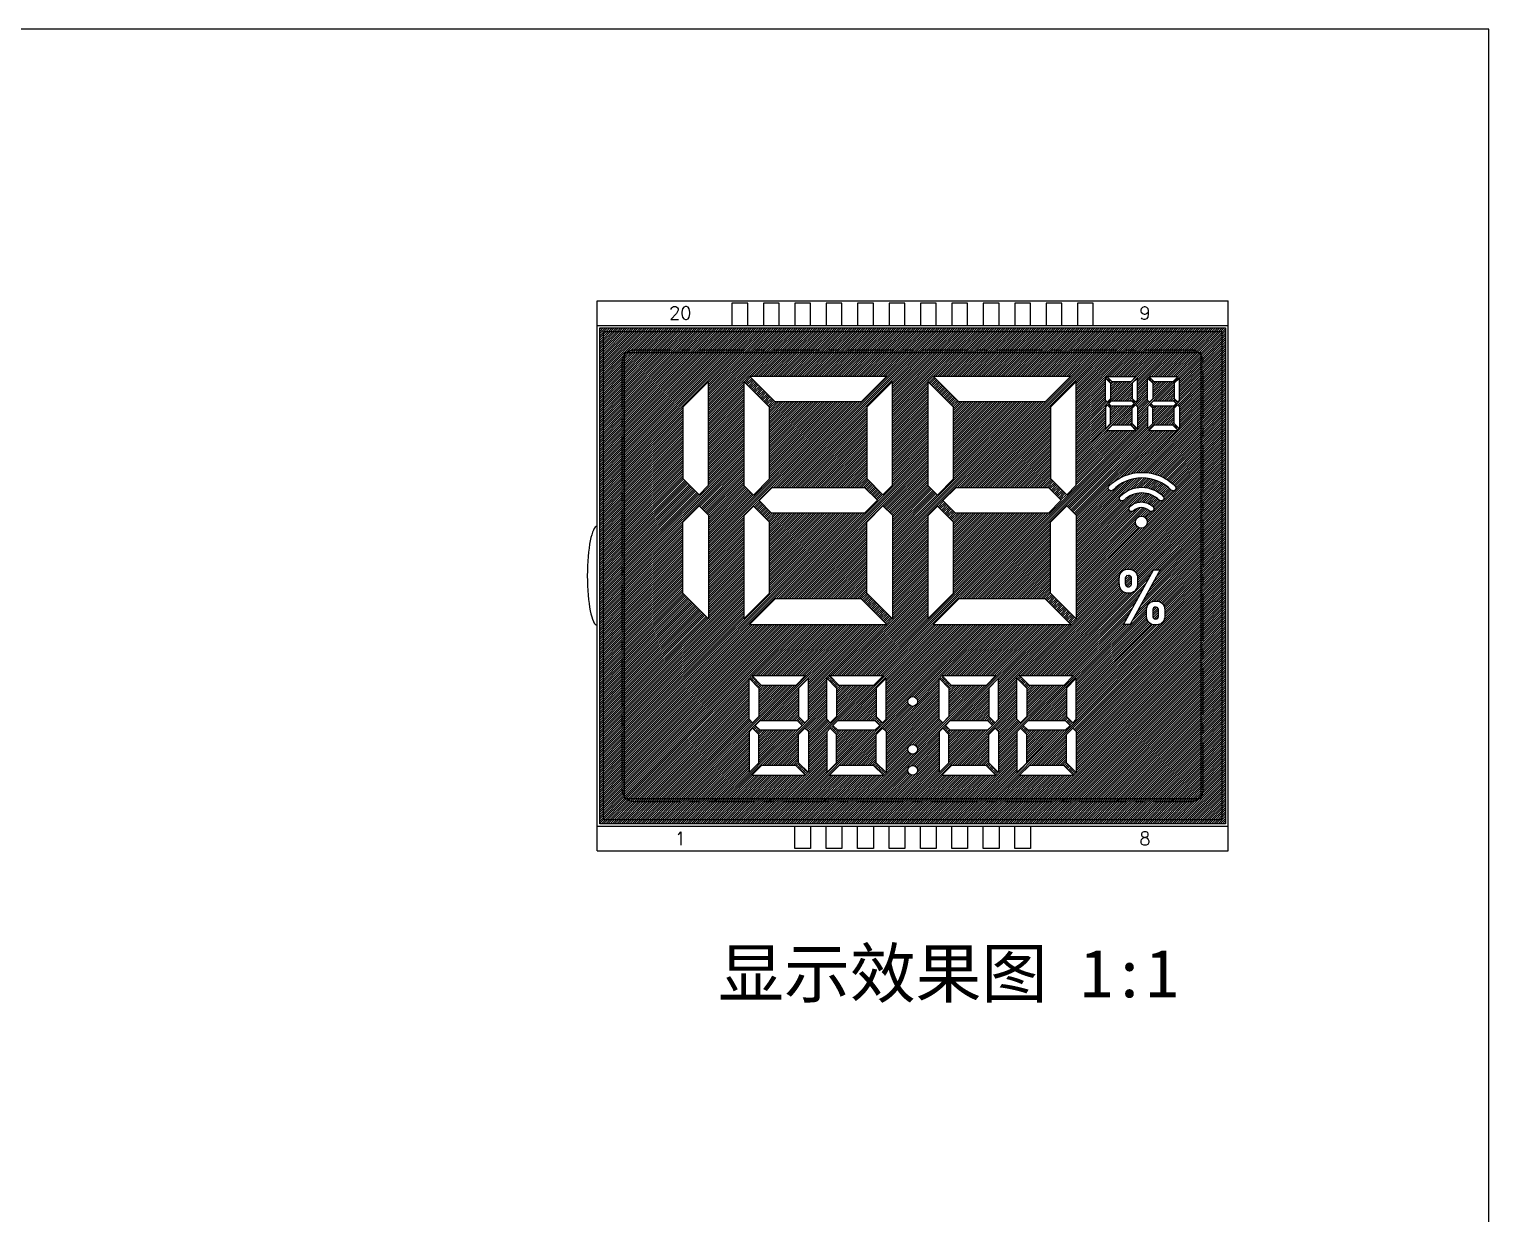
# Model space of a CAD drawing. Header units: millimetres. Extents: x -121 to 714, y -296 to 116.
# Drawn here: x 595.6 to 713.6, y -197.2 to -101.4 of the extents above; entities that cross this region are included whole.
import ezdxf
from ezdxf.enums import TextEntityAlignment as Align

# ---------------------------------------------------------------- set-up
doc = ezdxf.new("R2010")
doc.units = ezdxf.units.MM
doc.header["$LTSCALE"] = 3
doc.header["$MEASUREMENT"] = 0
doc.linetypes.add('CENTER', pattern=[2, 1.25, -0.25, 0.25, -0.25])
for name, color, linetype in [('DIM', 4, 'Continuous'), ('POL', 1, 'Continuous'), ('PRINT', 6, 'Continuous'), ('VA', 5, 'Continuous')]:
    doc.layers.add(name, color=color, linetype=linetype)
doc.styles.add('ROMANS', font='ROMANS.shx')
doc.styles.add('样式 SZ', font='')
doc.styles.get('样式 SZ').set_extended_font_data('SimSun')
pattern_1 = [(45, (0, 0), (-0.08838834764831843, 0.08838834764831845), [])]

msp = doc.modelspace()

# ---------------------------------------------------------------- hatches: boundary and pattern name
h = msp.add_hatch()
h.set_pattern_fill('ANSI31', color=256, style=0)
h.set_pattern_definition(pattern_1)
h.paths.add_polyline_path([(688.0262832962022, -129.9419043722997), (686.5166996018056, -129.9419043722997), (686.0966996018055, -129.5219043722997), (688.4462832962022, -129.5219043722997)], flags=16)
h.paths.add_polyline_path([(688.4142436293275, -131.5764331644861), (688.5664914490039, -131.4241853448096), (688.5664914490039, -129.6421125251014), (688.1464914490039, -130.0621125251014), (688.1464914490039, -131.3086809841625)], flags=16)
h.paths.add_polyline_path([(688.0842985315377, -131.4869043722996), (688.2940354765258, -131.6966413172878), (688.0837724215139, -131.9069043722997), (686.4561237845979, -131.9069043722997), (686.2507292701774, -131.7015098578792), (686.4653347557569, -131.4869043722996)], flags=16)
h.paths.add_polyline_path([(686.1305211173757, -131.5813017050775), (685.9764914490039, -131.4272720367057), (685.9764914490039, -129.6421125251014), (686.3964914490039, -130.0621125251014), (686.3964914490039, -131.3153313734493)], flags=16)
h.paths.add_polyline_path([(685.0123898801781, -131.5764331644861), (685.1646376998546, -131.4241853448096), (685.1646376998546, -129.6421125251014), (684.7446376998546, -130.0621125251014), (684.7446376998546, -131.3086809841625)], flags=16)
edge = h.paths.add_edge_path(flags=16)
edge.add_arc((686.6212770936239, -148.9045733449958), 0.243586679621273, 319.5678580820855, 354.8326653049923)
edge.add_arc((686.4282354917974, -148.8687114212058), 0.4394560808465524, 352.4421371671035, 360.328136014049)
edge.add_line((686.8676843657717, -148.8661946463288), (686.8676843657717, -148.4186607575517))
edge.add_arc((686.5478496602005, -148.409845017588), 0.3199561784977214, 358.4211318340416, 384.5593572604731)
edge.add_arc((686.6524093619464, -148.369013707523), 0.2079810085713082, 26.30107978691587, 42.11526624607705)
edge.add_arc((686.6591181954833, -148.364550874591), 0.2000150622144715, 42.45574851718957, 81.21942553590533)
edge.add_arc((686.6410573868546, -148.4458575347597), 0.2831780321520743, 80.11915831560904, 90.36351735555934)
edge.add_arc((686.6275293165496, -148.3800237416828), 0.2176549274581269, 86.91030301216965, 136.2587720444585)
edge.add_arc((686.6540949640441, -148.3846463724395), 0.2405138501048948, 139.8410738200221, 174.7665138604595)
edge.add_arc((686.8391501793711, -148.4190188955973), 0.4282844462695569, 172.4448677514727, 180.3202072902185)
edge.add_line((686.4108724214416, -148.4214124242178), (686.4108724214416, -148.8661946463288))
edge.add_arc((686.740418716448, -148.8802837444443), 0.3298473332287704, 177.5519234274748, 208.3332732025743)
edge.add_arc((686.6158720554665, -148.9360221528989), 0.1940280958109277, 211.30195233316, 221.3780108023398)
edge.add_arc((686.6153124694443, -148.933780836327), 0.1951005543577239, 221.980552378535, 261.8402813494105)
edge.add_arc((686.637256843588, -148.8354299045742), 0.295672365825347, 260.3357903487549, 270.3883235044336)
edge.add_arc((686.6493237343582, -148.9169216601681), 0.2144100941830216, 267.3099300865762, 317.2181989333149)
edge = h.paths.add_edge_path(flags=16)
edge.add_arc((686.5971941981296, -148.9492489118608), 0.6820970977021813, 193.4844346475149, 222.4724539063137, ccw=False)
edge.add_arc((686.9851923230118, -148.8479200939853), 1.083057374521233, 179.3617606249421, 193.9109151311013, ccw=False)
edge.add_line((685.902202143791, -148.8358557574475), (685.902202143791, -148.4551732575426))
edge.add_arc((687.0731657838015, -148.4495843196759), 1.170976977763958, 169.7267761325961, 180.2734671762282, ccw=False)
edge.add_arc((686.6230665492136, -148.3569343685166), 0.7116534693113645, 138.0152805506902, 170.6038028584836, ccw=False)
edge.add_arc((686.543384661657, -148.3038113044051), 0.617042984693489, 103.72094199000747, 136.7324514148568, ccw=False)
edge.add_arc((686.6406142571028, -148.7138697918678), 1.038465423136691, 78.69015242692421, 103.56600380276609, ccw=False)
edge.add_arc((686.7260890084467, -148.3173827775386), 0.6329439413838828, 43.60074404307392, 79.23854622140448, ccw=False)
edge.add_arc((686.681074106233, -148.3402697159628), 0.6814791925319674, 13.206181170238096, 42.38410308925393, ccw=False)
edge.add_arc((686.2631776058784, -148.4484082382029), 1.11307220648088, -0.6496910084662204, 13.7110475251489, ccw=False)
edge.add_line((687.3761782545333, -148.4610293686522), (687.3761782545333, -148.8358557574475))
edge.add_arc((686.1984892315278, -148.8416502451201), 1.177703277992863, -10.27518867981621, 0.28190549674701515, ccw=False)
edge.add_arc((686.6652236246123, -148.9379850583221), 0.7013652353066766, 317.5686051107839, 350.6672137690562, ccw=False)
edge.add_arc((686.7301446886383, -148.9788953349424), 0.6259933878653372, 283.83342838740964, 316.32305211897017, ccw=False)
edge.add_arc((686.6374804703513, -148.586528607404), 1.029142670892894, 258.6105673571336, 283.61973138463725, ccw=False)
edge.add_arc((686.5533331734898, -148.9725620492873), 0.6341249087784329, 223.5947876574384, 259.1759841607735, ccw=False)
h.paths.add_polyline_path([(682.9946376998546, -131.3153313734493), (682.7286673682264, -131.5813017050775), (682.5746376998545, -131.4272720367057), (682.5746376998545, -129.6421125251014), (682.9946376998546, -130.0621125251014)], flags=16)
h.paths.add_polyline_path([(684.6824447823883, -131.4869043722996), (684.8921817273765, -131.6966413172878), (684.6819186723646, -131.9069043722997), (683.0542700354486, -131.9069043722997), (682.848875521028, -131.7015098578792), (683.0634810066076, -131.4869043722996)], flags=16)
h.paths.add_polyline_path([(683.1148458526562, -129.9419043722997), (682.6948458526563, -129.5219043722997), (685.0444295470529, -129.5219043722997), (684.6244295470528, -129.9419043722997)], flags=16)
h.paths.add_polyline_path([(688.5664914490039, -133.7516962194979), (688.1464914490039, -133.331696219498), (688.1464914490039, -132.0846016504131), (688.4142436293275, -131.8168494700895), (688.5664914490039, -131.9690972897659)], flags=16)
h.paths.add_polyline_path([(686.1305211173757, -131.8217180106809), (685.9764914490039, -131.9757476790527), (685.9764914490039, -133.7516962194979), (686.3964914490039, -133.331696219498), (686.3964914490039, -132.0876883423091)], flags=16)
h.paths.add_polyline_path([(685.1646376998546, -133.7516962194979), (684.7446376998546, -133.331696219498), (684.7446376998546, -132.0846016504131), (685.0123898801781, -131.8168494700895), (685.1646376998546, -131.9690972897659)], flags=16)
h.paths.add_polyline_path([(686.5166996018056, -133.4519043722997), (686.0966996018055, -133.8719043722996), (688.4462832962022, -133.8719043722996), (688.0262832962022, -133.4519043722997)], flags=16)
h.paths.add_polyline_path([(682.5746376998545, -133.7516962194979), (682.9946376998546, -133.331696219498), (682.9946376998546, -132.0876883423091), (682.7286673682263, -131.8217180106809), (682.5746376998545, -131.9757476790527)], flags=16)
h.paths.add_polyline_path([(683.1148458526562, -133.4519043722997), (682.6948458526563, -133.8719043722996), (685.0444295470529, -133.8719043722996), (684.6244295470528, -133.4519043722997)], flags=16)
h.paths.add_polyline_path([(676.2098692291447, -154.7183155230488), (676.2098692291447, -157.0173556624705), (675.7055660997069, -157.5216587919083), (675.4198692291448, -157.2359619213462), (675.4198692291448, -153.9283155230488)], flags=16)
h.paths.add_polyline_path([(672.9275175174366, -154.4991124208809), (670.1459237217723, -154.4991124208809), (669.3559237217723, -153.709112420881), (673.7175175174367, -153.709112420881)], flags=16)
h.paths.add_polyline_path([(669.9267206196045, -154.7183155230488), (669.9267206196045, -157.0173556624705), (669.4224174901666, -157.5216587919083), (669.1367206196045, -157.2359619213462), (669.1367206196045, -153.9283155230488)], flags=16)
h.paths.add_polyline_path([(673.1467206196045, -154.7183155230488), (673.1467206196045, -157.0123019102483), (673.6544635835206, -157.5200448741644), (673.9367206196046, -157.2377878380805), (673.9367206196046, -153.9283155230488)], flags=16)
h.paths.add_polyline_path([(675.4198692291448, -161.5499093187131), (676.2098692291447, -160.7599093187131), (676.2098692291447, -158.4643681256819), (675.7055660997069, -157.960064996244), (675.4198692291448, -158.2457618668061)], flags=16)
h.paths.add_polyline_path([(673.1467206196045, -160.7599093187131), (673.1467206196045, -158.4661940424162), (673.6544635835206, -157.9584510785), (673.9367206196046, -158.2407081145839), (673.9367206196046, -161.5499093187131)], flags=16)
h.paths.add_polyline_path([(673.4352604813528, -157.7392479763322), (673.040396036804, -158.1341124208809), (670.0348711191393, -158.1341124208809), (669.6416205923344, -157.7408618940761), (670.0383700655296, -157.3441124208809), (673.0401249259015, -157.3441124208809)], flags=16)
h.paths.add_polyline_path([(669.1367206196045, -161.5499093187131), (669.9267206196045, -160.7599093187131), (669.9267206196045, -158.4643681256819), (669.4224174901666, -157.960064996244), (669.1367206196045, -158.2457618668061)], flags=16)
h.paths.add_polyline_path([(672.9275175174366, -160.9791124208809), (670.1459237217723, -160.9791124208809), (669.3559237217723, -161.7691124208809), (673.7175175174367, -161.7691124208809)], flags=16)
h.paths.add_polyline_path([(677.6947968190093, -131.5613974239303), (670.7357513633043, -131.5613974239303), (668.6557513633044, -129.4813974239303), (679.7747968190093, -129.4813974239303)], flags=16)
h.paths.add_polyline_path([(655.870507200354, -131.5613974239303), (653.790507200354, -129.4813974239303), (664.909552656059, -129.4813974239303), (662.829552656059, -131.5613974239303)], flags=16)
h.paths.add_polyline_path([(678.1402740911568, -132.0068746960778), (678.1402740911568, -137.7681034389001), (679.4543840009949, -139.0822133487382), (680.2202740911569, -138.3163232585762), (680.2202740911569, -129.9268746960778)], flags=16)
edge = h.paths.add_edge_path(flags=16)
edge.add_arc((684.4194194513876, -145.7799531082399), 0.709746261997654, 137.9582591125576, 170.6170213732431, ccw=False)
edge.add_arc((684.3421864128701, -145.7274993480459), 0.6173937773960516, 103.78230806316299, 136.7734904440495, ccw=False)
edge.add_arc((684.4387317905209, -146.1332818133885), 1.034497339302548, 78.64263024662068, 103.62139320863957, ccw=False)
edge.add_arc((684.5236949318019, -145.7409259771109), 0.6331217625882578, 43.55712674949979, 79.18865992456938, ccw=False)
edge.add_arc((684.4801171897257, -145.763889217772), 0.6806571314510369, 13.210327528033304, 42.430152446046975, ccw=False)
edge.add_arc((684.0619050670688, -145.8721588814111), 1.11258832691387, -0.6509562024136812, 13.716665566672816, ccw=False)
edge.add_line((685.1744215884173, -145.8847990915185), (685.1744215884173, -146.2592727025361))
edge.add_arc((683.9970207447036, -146.2650729255095), 1.177415130429494, -10.27792618569299, 0.2822535842964271, ccw=False)
edge.add_arc((684.4624413212621, -146.3610755969202), 0.7024265083718443, 317.57657723782603, 350.6536576094676, ccw=False)
edge.add_arc((684.5296672723364, -146.4045308611786), 0.6236278435108082, 283.7609599115016, 316.35701791028583, ccw=False)
edge.add_arc((684.4358061098399, -146.0069503868149), 1.032128934737706, 258.6296164756522, 283.571878598108, ccw=False)
edge.add_arc((684.3511764860133, -146.39682168294), 0.6332542088145526, 223.5645255503615, 259.182018150715, ccw=False)
edge.add_arc((684.392370381898, -146.3741274433724), 0.6788485724249915, 193.4323306316619, 222.5562628532512, ccw=False)
edge.add_arc((684.7856412711533, -146.2713800576432), 1.085263331284825, 179.3607867149692, 193.8853724251089, ccw=False)
edge.add_line((683.7004454776746, -146.2592727025361), (683.7004454776746, -145.8785902026314))
edge.add_arc((684.8720904109146, -145.8729425805136), 1.171658544637625, 169.7394465274041, 180.276177872957, ccw=False)
h.paths.add_polyline_path([(686.450489365876, -145.1416727028154), (686.9954957546286, -145.1416727028154), (684.5896218663412, -149.5696688128195), (684.0445801998108, -149.5696688128195)], flags=16)
edge = h.paths.add_edge_path(flags=16)
edge.add_arc((684.4255273256585, -145.8025566749537), 0.2167759475475659, 86.87951546690539, 136.4756097659866, ccw=False)
edge.add_arc((684.4391634663958, -145.8696555858945), 0.2835593811953948, 80.11969139435598, 90.37093612435558, ccw=False)
edge.add_arc((684.4574673541301, -145.7871426513059), 0.1991671548958597, 42.23376914829498, 81.23421401770031, ccw=False)
edge.add_arc((684.449410783259, -145.7932338962829), 0.2092285409213815, 26.298325665861, 41.9858661395416, ccw=False)
edge.add_arc((684.3465792271429, -145.8332530011428), 0.3192940561945043, -1.5837518254240877, 24.560688399844594, ccw=False)
edge.add_line((684.6657513107665, -145.8420777026404), (684.6657513107665, -146.2895763136398))
edge.add_arc((684.2253318827484, -146.2920765624677), 0.4404265248824226, -7.546681149610606, 0.32526305054392424, ccw=False)
edge.add_arc((684.416586058301, -146.3274830705526), 0.2463811587761477, 319.85818981287775, 354.77518365008274, ccw=False)
edge.add_arc((684.4470590823717, -146.3394753845784), 0.215609539344735, 267.41311708965674, 317.07272054958645, ccw=False)
edge.add_arc((684.4353093091859, -146.2601045262873), 0.2947675866159849, 260.3086956996011, 270.39232998321177, ccw=False)
edge.add_arc((684.4133924339101, -146.3582242931195), 0.1944251530848448, 221.7531109522978, 261.80786531167365, ccw=False)
edge.add_arc((684.4143868190179, -146.3589990001011), 0.1946550413434965, 211.3516984659759, 221.3880818781971, ccw=False)
edge.add_arc((684.5378015038771, -146.3038824558258), 0.3291731628586256, 177.5090927137496, 208.3665384854806, ccw=False)
edge.add_line((684.2089393664363, -146.2895763136398), (684.2089393664363, -145.845182147084))
edge.add_arc((684.6383735164254, -145.8427184261207), 0.4294412172787455, 172.4546798166023, 180.3287099183179, ccw=False)
edge.add_arc((684.4517961538796, -145.8082465780006), 0.2401477831765089, 139.809273843308, 174.7633387177087, ccw=False)
h.paths.add_polyline_path([(668.2102740911569, -129.9268746960778), (668.2102740911569, -138.3223767696123), (668.9907939535741, -139.1028966320296), (670.2902740911568, -137.8034164944469), (670.2902740911568, -132.0068746960778)], flags=16)
h.paths.add_polyline_path([(679.0089067288474, -139.5276906208857), (677.9701999258027, -140.5663974239303), (670.4542947454748, -140.5663974239303), (669.4362712257216, -139.5483739041771), (670.4982477059684, -138.4863974239303), (677.967613531892, -138.4863974239303)], flags=16)
h.paths.add_polyline_path([(678.1402740911568, -147.0459201517828), (678.1402740911568, -141.2872778028712), (679.4543840009949, -139.9731678930332), (680.2202740911569, -140.7390579831951), (680.2202740911569, -149.1259201517827)], flags=16)
h.paths.add_polyline_path([(663.2750299282065, -137.7681034389001), (664.5891398380445, -139.0822133487382), (665.3550299282065, -138.3163232585762), (665.3550299282065, -129.9268746960778), (663.2750299282065, -132.0068746960778)], flags=16)
h.paths.add_polyline_path([(648.4097857652562, -137.7681034389001), (649.7238956750942, -139.0822133487382), (650.4897857652562, -138.3163232585762), (650.4897857652562, -129.9268746960778), (648.4097857652562, -132.0068746960778)], flags=16)
h.paths.add_polyline_path([(653.3450299282065, -138.3223767696123), (654.1255497906238, -139.1028966320296), (655.4250299282065, -137.8034164944469), (655.4250299282065, -132.0068746960778), (653.3450299282065, -129.9268746960778)], flags=16)
h.paths.add_polyline_path([(655.5890505825245, -140.5663974239303), (654.5710270627713, -139.5483739041771), (655.6330035430182, -138.4863974239303), (663.1023693689417, -138.4863974239303), (664.1436625658971, -139.5276906208857), (663.1049557628525, -140.5663974239303)], flags=16)
h.paths.add_polyline_path([(677.6947968190093, -147.4913974239303), (670.7357513633043, -147.4913974239303), (668.6557513633044, -149.5713974239303), (679.7747968190093, -149.5713974239303)], flags=16)
h.paths.add_polyline_path([(668.2102740911569, -140.7743710387419), (668.2102740911569, -149.1259201517827), (670.2902740911568, -147.0459201517828), (670.2902740911568, -141.2933313139073), (668.9907939535741, -139.9938511763246)], flags=16)
h.paths.add_polyline_path([(665.3550299282065, -149.1259201517827), (663.2750299282065, -147.0459201517828), (663.2750299282065, -141.2872778028712), (664.5891398380445, -139.9731678930332), (665.3550299282065, -140.7390579831951)], flags=16)
h.paths.add_polyline_path([(655.870507200354, -147.4913974239303), (653.790507200354, -149.5713974239303), (664.909552656059, -149.5713974239303), (662.829552656059, -147.4913974239303)], flags=16)
h.paths.add_polyline_path([(650.4897857652562, -149.1259201517827), (648.4097857652562, -147.0459201517828), (648.4097857652562, -141.2872778028712), (649.7238956750942, -139.9731678930332), (650.4897857652562, -140.7390579831951)], flags=16)
h.paths.add_polyline_path([(653.3450299282065, -149.1259201517827), (655.4250299282065, -147.0459201517828), (655.4250299282065, -141.2933313139073), (654.1255497906238, -139.9938511763246), (653.3450299282065, -140.7743710387419)], flags=16)
h.paths.add_polyline_path([(680.0006661269769, -153.709112420881), (679.2106661269769, -154.4991124208809), (676.4290723313126, -154.4991124208809), (675.6390723313125, -153.709112420881)], flags=16)
h.paths.add_polyline_path([(679.4298692291447, -158.4661940424162), (679.9376121930609, -157.9584510785), (680.2198692291447, -158.2407081145839), (680.2198692291447, -161.5499093187131), (679.4298692291447, -160.7599093187131)], flags=16)
h.paths.add_polyline_path([(679.3232735354418, -157.3441124208809), (679.718409090893, -157.7392479763322), (679.3235446463443, -158.1341124208809), (676.3180197286795, -158.1341124208809), (675.9247692018746, -157.7408618940761), (676.3215186750699, -157.3441124208809)], flags=16)
h.paths.add_polyline_path([(680.0006661269769, -161.7691124208809), (679.2106661269769, -160.9791124208809), (676.4290723313126, -160.9791124208809), (675.6390723313125, -161.7691124208809)], flags=16)
h.paths.add_polyline_path([(679.4298692291447, -154.7183155230488), (679.4298692291447, -157.0123019102483), (679.9376121930609, -157.5200448741644), (680.2198692291447, -157.2377878380805), (680.2198692291447, -153.9283155230488)], flags=16)
h.paths.add_polyline_path([(663.835217103043, -154.4991124208809), (661.0536233073786, -154.4991124208809), (660.2636233073786, -153.709112420881), (664.625217103043, -153.709112420881)], flags=16)
h.paths.add_polyline_path([(664.0544202052108, -158.4661940424162), (664.562163169127, -157.9584510785), (664.8444202052108, -158.2407081145839), (664.8444202052108, -161.5499093187131), (664.0544202052108, -160.7599093187131)], flags=16)
h.paths.add_polyline_path([(664.3429600669591, -157.7392479763322), (663.9480956224104, -158.1341124208809), (660.9425707047455, -158.1341124208809), (660.5493201779408, -157.7408618940761), (660.946069651136, -157.3441124208809), (663.9478245115079, -157.3441124208809)], flags=16)
h.paths.add_polyline_path([(660.0444202052108, -161.5499093187131), (660.8344202052108, -160.7599093187131), (660.8344202052108, -158.4643681256819), (660.3301170757729, -157.960064996244), (660.0444202052108, -158.2457618668061)], flags=16)
h.paths.add_polyline_path([(663.835217103043, -160.9791124208809), (661.0536233073786, -160.9791124208809), (660.2636233073786, -161.7691124208809), (664.625217103043, -161.7691124208809)], flags=16)
h.paths.add_polyline_path([(660.8344202052108, -154.7183155230488), (660.8344202052108, -157.0173556624705), (660.3301170757729, -157.5216587919083), (660.0444202052108, -157.2359619213462), (660.0444202052108, -153.9283155230488)], flags=16)
h.paths.add_polyline_path([(664.0544202052108, -154.7183155230488), (664.0544202052108, -157.0123019102483), (664.562163169127, -157.5200448741644), (664.8444202052108, -157.2377878380805), (664.8444202052108, -153.9283155230488)], flags=16)
h.paths.add_polyline_path([(657.5524036323914, -154.4991124208809), (654.770809836727, -154.4991124208809), (653.980809836727, -153.709112420881), (658.3424036323913, -153.709112420881)], flags=16)
h.paths.add_polyline_path([(658.5616067345592, -161.5499093187131), (657.7716067345591, -160.7599093187131), (657.7716067345591, -158.4661940424162), (658.2793496984752, -157.9584510785), (658.5616067345592, -158.2407081145839)], flags=16)
h.paths.add_polyline_path([(658.0601465963075, -157.7392479763322), (657.6652821517587, -158.1341124208809), (654.6597572340938, -158.1341124208809), (654.2665067072892, -157.7408618940761), (654.6632561804843, -157.3441124208809), (657.6650110408561, -157.3441124208809)], flags=16)
h.paths.add_polyline_path([(653.7616067345591, -161.5499093187131), (654.5516067345591, -160.7599093187131), (654.5516067345591, -158.4643681256819), (654.0473036051212, -157.960064996244), (653.7616067345591, -158.2457618668061)], flags=16)
h.paths.add_polyline_path([(657.5524036323914, -160.9791124208809), (654.770809836727, -160.9791124208809), (653.980809836727, -161.7691124208809), (658.3424036323913, -161.7691124208809)], flags=16)
h.paths.add_polyline_path([(654.5516067345591, -154.7183155230488), (654.5516067345591, -157.0173556624705), (654.0473036051212, -157.5216587919083), (653.7616067345591, -157.2359619213462), (653.7616067345591, -153.9283155230488)], flags=16)
h.paths.add_polyline_path([(658.5616067345592, -153.9283155230488), (657.7716067345591, -154.7183155230488), (657.7716067345591, -157.0123019102483), (658.2793496984752, -157.5200448741644), (658.5616067345592, -157.2377878380805)], flags=16)
edge = h.paths.add_edge_path(flags=16)
edge.add_arc((685.5378050767606, -141.0496942811585), 3.778281799768257, 44.76529308123878, 135.0097306975319, ccw=False)
edge.add_arc((688.0509045829147, -138.538419306137), 0.2259267191081346, -134.9826926185064, 41.39970828129083, ccw=False)
edge.add_arc((685.538187408851, -141.052466770554), 3.328532768827701, 45.01501727612334, 135.2284257738287)
edge.add_arc((683.0257859328682, -138.5383605665858), 0.2262349292454295, 135.0397625333755, 311.33145343239784, ccw=False)
edge = h.paths.add_edge_path(flags=16)
edge.add_arc((685.5056399155498, -140.9380791207844), 2.456820683705184, 44.69043538409062, 134.9795511999409, ccw=False)
edge.add_arc((687.0825260323845, -139.3599800653719), 0.2263150508452295, -135.05999555866782, 41.419993215795785, ccw=False)
edge.add_arc((685.5057455139009, -140.9402375982525), 2.006049898897605, 45.07699036683268, 135.3324818037805)
edge.add_arc((683.9294397473286, -139.3600329820387), 0.2264319794201145, 135.1084169428904, 311.3543703175994, ccw=False)
edge = h.paths.add_edge_path(flags=16)
edge.add_arc((685.4876774021254, -141.0092608091417), 1.341711607717867, 44.357065672325405, 134.9860742274065, ccw=False)
edge.add_arc((686.2777693659191, -140.2207363412076), 0.2258078855970581, -134.78410325074088, 41.458859632430915, ccw=False)
edge.add_arc((685.4889500612622, -141.0108615547391), 0.8906760963674296, 45.00466704445838, 135.9060848399733)
edge.add_arc((684.6996020883778, -140.2206520096014), 0.2268275455551179, 135.0129146476768, 311.2857669730972, ccw=False)
edge = h.paths.add_edge_path(flags=16)
edge.add_arc((685.4811386271653, -141.3000164982845), 0.4839990757028332, 0, 360)
edge = h.paths.add_edge_path(flags=16)
edge.add_arc((666.9909378809224, -161.3761297610262), 0.3930746995781182, 0, 360)
edge = h.paths.add_edge_path(flags=16)
edge.add_arc((666.9909461084529, -159.6683948547918), 0.3930746995781182, 0, 360)
edge = h.paths.add_edge_path(flags=16)
edge.add_arc((666.9908806153318, -155.8007781524731), 0.3930746995781182, 0, 360)
edge = h.paths.add_edge_path()
edge.add_line((644.4907753637581, -163.8853363269197), (689.4907753637581, -163.8853363269197))
edge.add_arc((689.4907753637583, -162.8853363269199), 0.9999999999998295, 269.999999999987, 360.0000000000098)
edge.add_line((690.4907753637581, -162.8853363269197), (690.4907753637581, -128.3853363269197))
edge.add_arc((689.4907753637583, -128.3853363269195), 0.9999999999997726, 359.9999999999902, 450.000000000013)
edge.add_line((689.4907753637581, -127.3853363269197), (644.4907753637581, -127.3853363269197))
edge.add_arc((644.4907753637578, -128.3853363269195), 0.9999999999998295, 89.99999999998697, 180.0000000000098)
edge.add_line((643.4907753637581, -128.3853363269197), (643.4907753637581, -162.8853363269197))
edge.add_arc((644.4907753637578, -162.8853363269199), 0.9999999999997726, 179.9999999999902, 270.000000000013)
at = {"layer": 'PRINT'}
h = msp.add_hatch(dxfattribs=at)
h.set_pattern_fill('ANSI31', color=256, style=0)
h.set_pattern_definition(pattern_1)
h.paths.add_polyline_path([(641.6907753637581, -165.6853363269197), (641.6907753637581, -125.5853363269197), (692.290775363758, -125.5853363269197), (692.290775363758, -165.6853363269197)])
h.paths.add_polyline_path([(643.6907753637581, -163.6853363269197), (643.6907753637581, -127.5853363269197), (690.290775363758, -127.5853363269197), (690.290775363758, -163.6853363269197)], flags=16)

# ---------------------------------------------------------------- linework, layer by layer
for p, q in [((641.4907753637581, -167.8853363269197), (641.4907753637581, -123.3853363269197)), ((641.4907753637581, -123.3853363269197), (692.4907753637581, -123.3853363269197)), ((692.4907753637581, -167.8853363269197), (692.4907753637581, -123.3853363269197)), ((641.4907753637581, -125.3853363269197), (692.4907753637581, -125.3853363269197)), ((641.4907753637581, -165.8853363269197), (692.4907753637581, -165.8853363269197)), ((641.4907753637581, -167.8853363269197), (692.4907753637581, -167.8853363269197))]:
    msp.add_line(p, q)
for points in [[(713.572107917812, -296.4283918290192), (713.572107917812, -101.4283918290192), (428.572107917812, -101.4283918290192), (428.572107917812, -296.4283918290192)], [(652.3857753637581, -123.5853363269197), (652.3857753637581, -125.3853363269197), (653.655775363758, -125.3853363269197), (653.655775363758, -123.5853363269197)], [(654.925775363758, -123.5853363269197), (654.925775363758, -125.3853363269197), (656.195775363758, -125.3853363269197), (656.195775363758, -123.5853363269197)], [(657.4657753637581, -123.5853363269197), (657.4657753637581, -125.3853363269197), (658.7357753637581, -125.3853363269197), (658.7357753637581, -123.5853363269197)], [(660.0057753637581, -123.5853363269197), (660.0057753637581, -125.3853363269197), (661.275775363758, -125.3853363269197), (661.275775363758, -123.5853363269197)], [(662.5457753637581, -123.5853363269197), (662.5457753637581, -125.3853363269197), (663.8157753637581, -125.3853363269197), (663.8157753637581, -123.5853363269197)], [(665.0857753637581, -123.5853363269197), (665.0857753637581, -125.3853363269197), (666.3557753637581, -125.3853363269197), (666.3557753637581, -123.5853363269197)], [(667.6257753637581, -123.5853363269197), (667.6257753637581, -125.3853363269197), (668.895775363758, -125.3853363269197), (668.895775363758, -123.5853363269197)], [(670.165775363758, -123.5853363269197), (670.165775363758, -125.3853363269197), (671.435775363758, -125.3853363269197), (671.435775363758, -123.5853363269197)], [(672.7057753637581, -123.5853363269197), (672.7057753637581, -125.3853363269197), (673.9757753637581, -125.3853363269197), (673.9757753637581, -123.5853363269197)], [(675.2457753637581, -123.5853363269197), (675.2457753637581, -125.3853363269197), (676.515775363758, -125.3853363269197), (676.515775363758, -123.5853363269197)], [(677.785775363758, -123.5853363269197), (677.785775363758, -125.3853363269197), (679.0557753637581, -125.3853363269197), (679.0557753637581, -123.5853363269197)], [(680.3257753637581, -123.5853363269197), (680.3257753637581, -125.3853363269197), (681.5957753637581, -125.3853363269197), (681.5957753637581, -123.5853363269197)], [(655.870507200354, -131.5613974239303), (653.790507200354, -129.4813974239303), (664.909552656059, -129.4813974239303), (662.829552656059, -131.5613974239303)], [(677.6947968190093, -131.5613974239303), (670.7357513633043, -131.5613974239303), (668.6557513633044, -129.4813974239303), (679.7747968190093, -129.4813974239303)], [(682.9946376998546, -131.3153313734493), (682.7286673682264, -131.5813017050775), (682.5746376998545, -131.4272720367057), (682.5746376998545, -129.6421125251014), (682.9946376998546, -130.0621125251014)], [(683.1148458526562, -129.9419043722997), (682.6948458526563, -129.5219043722997), (685.0444295470529, -129.5219043722997), (684.6244295470528, -129.9419043722997)], [(685.0123898801781, -131.5764331644861), (685.1646376998546, -131.4241853448096), (685.1646376998546, -129.6421125251014), (684.7446376998546, -130.0621125251014), (684.7446376998546, -131.3086809841625)], [(686.1305211173757, -131.5813017050775), (685.9764914490039, -131.4272720367057), (685.9764914490039, -129.6421125251014), (686.3964914490039, -130.0621125251014), (686.3964914490039, -131.3153313734493)], [(688.0262832962022, -129.9419043722997), (686.5166996018056, -129.9419043722997), (686.0966996018055, -129.5219043722997), (688.4462832962022, -129.5219043722997)], [(688.4142436293275, -131.5764331644861), (688.5664914490039, -131.4241853448096), (688.5664914490039, -129.6421125251014), (688.1464914490039, -130.0621125251014), (688.1464914490039, -131.3086809841625)], [(648.4097857652562, -137.7681034389001), (649.7238956750942, -139.0822133487382), (650.4897857652562, -138.3163232585762), (650.4897857652562, -129.9268746960778), (648.4097857652562, -132.0068746960778)], [(653.3450299282065, -138.3223767696123), (654.1255497906238, -139.1028966320296), (655.4250299282065, -137.8034164944469), (655.4250299282065, -132.0068746960778), (653.3450299282065, -129.9268746960778)], [(663.2750299282065, -137.7681034389001), (664.5891398380445, -139.0822133487382), (665.3550299282065, -138.3163232585762), (665.3550299282065, -129.9268746960778), (663.2750299282065, -132.0068746960778)], [(668.2102740911569, -129.9268746960778), (668.2102740911569, -138.3223767696123), (668.9907939535741, -139.1028966320296), (670.2902740911568, -137.8034164944469), (670.2902740911568, -132.0068746960778)], [(678.1402740911568, -132.0068746960778), (678.1402740911568, -137.7681034389001), (679.4543840009949, -139.0822133487382), (680.2202740911569, -138.3163232585762), (680.2202740911569, -129.9268746960778)], [(682.5746376998545, -133.7516962194979), (682.9946376998546, -133.331696219498), (682.9946376998546, -132.0876883423091), (682.7286673682263, -131.8217180106809), (682.5746376998545, -131.9757476790527)], [(684.6824447823883, -131.4869043722996), (684.8921817273765, -131.6966413172878), (684.6819186723646, -131.9069043722997), (683.0542700354486, -131.9069043722997), (682.848875521028, -131.7015098578792), (683.0634810066076, -131.4869043722996)], [(685.1646376998546, -133.7516962194979), (684.7446376998546, -133.331696219498), (684.7446376998546, -132.0846016504131), (685.0123898801781, -131.8168494700895), (685.1646376998546, -131.9690972897659)], [(686.1305211173757, -131.8217180106809), (685.9764914490039, -131.9757476790527), (685.9764914490039, -133.7516962194979), (686.3964914490039, -133.331696219498), (686.3964914490039, -132.0876883423091)], [(688.0842985315377, -131.4869043722996), (688.2940354765258, -131.6966413172878), (688.0837724215139, -131.9069043722997), (686.4561237845979, -131.9069043722997), (686.2507292701774, -131.7015098578792), (686.4653347557569, -131.4869043722996)], [(688.5664914490039, -133.7516962194979), (688.1464914490039, -133.331696219498), (688.1464914490039, -132.0846016504131), (688.4142436293275, -131.8168494700895), (688.5664914490039, -131.9690972897659)], [(683.1148458526562, -133.4519043722997), (682.6948458526563, -133.8719043722996), (685.0444295470529, -133.8719043722996), (684.6244295470528, -133.4519043722997)], [(686.5166996018056, -133.4519043722997), (686.0966996018055, -133.8719043722996), (688.4462832962022, -133.8719043722996), (688.0262832962022, -133.4519043722997)], [(655.5890505825245, -140.5663974239303), (654.5710270627713, -139.5483739041771), (655.6330035430182, -138.4863974239303), (663.1023693689417, -138.4863974239303), (664.1436625658971, -139.5276906208857), (663.1049557628525, -140.5663974239303)], [(679.0089067288474, -139.5276906208857), (677.9701999258027, -140.5663974239303), (670.4542947454748, -140.5663974239303), (669.4362712257216, -139.5483739041771), (670.4982477059684, -138.4863974239303), (677.967613531892, -138.4863974239303)], [(650.4897857652562, -149.1259201517827), (648.4097857652562, -147.0459201517828), (648.4097857652562, -141.2872778028712), (649.7238956750942, -139.9731678930332), (650.4897857652562, -140.7390579831951)], [(653.3450299282065, -149.1259201517827), (655.4250299282065, -147.0459201517828), (655.4250299282065, -141.2933313139073), (654.1255497906238, -139.9938511763246), (653.3450299282065, -140.7743710387419)], [(665.3550299282065, -149.1259201517827), (663.2750299282065, -147.0459201517828), (663.2750299282065, -141.2872778028712), (664.5891398380445, -139.9731678930332), (665.3550299282065, -140.7390579831951)], [(668.2102740911569, -140.7743710387419), (668.2102740911569, -149.1259201517827), (670.2902740911568, -147.0459201517828), (670.2902740911568, -141.2933313139073), (668.9907939535741, -139.9938511763246)], [(678.1402740911568, -147.0459201517828), (678.1402740911568, -141.2872778028712), (679.4543840009949, -139.9731678930332), (680.2202740911569, -140.7390579831951), (680.2202740911569, -149.1259201517827)], [(686.450489365876, -145.1416727028154), (686.9954957546286, -145.1416727028154), (684.5896218663412, -149.5696688128195), (684.0445801998108, -149.5696688128195)], [(655.870507200354, -147.4913974239303), (653.790507200354, -149.5713974239303), (664.909552656059, -149.5713974239303), (662.829552656059, -147.4913974239303)], [(677.6947968190093, -147.4913974239303), (670.7357513633043, -147.4913974239303), (668.6557513633044, -149.5713974239303), (679.7747968190093, -149.5713974239303)], [(654.5516067345591, -154.7183155230488), (654.5516067345591, -157.0173556624705), (654.0473036051212, -157.5216587919083), (653.7616067345591, -157.2359619213462), (653.7616067345591, -153.9283155230488)], [(657.5524036323914, -154.4991124208809), (654.770809836727, -154.4991124208809), (653.980809836727, -153.709112420881), (658.3424036323913, -153.709112420881)], [(658.5616067345592, -153.9283155230488), (657.7716067345591, -154.7183155230488), (657.7716067345591, -157.0123019102483), (658.2793496984752, -157.5200448741644), (658.5616067345592, -157.2377878380805)], [(660.8344202052108, -154.7183155230488), (660.8344202052108, -157.0173556624705), (660.3301170757729, -157.5216587919083), (660.0444202052108, -157.2359619213462), (660.0444202052108, -153.9283155230488)], [(663.835217103043, -154.4991124208809), (661.0536233073786, -154.4991124208809), (660.2636233073786, -153.709112420881), (664.625217103043, -153.709112420881)], [(664.0544202052108, -154.7183155230488), (664.0544202052108, -157.0123019102483), (664.562163169127, -157.5200448741644), (664.8444202052108, -157.2377878380805), (664.8444202052108, -153.9283155230488)], [(669.9267206196045, -154.7183155230488), (669.9267206196045, -157.0173556624705), (669.4224174901666, -157.5216587919083), (669.1367206196045, -157.2359619213462), (669.1367206196045, -153.9283155230488)], [(672.9275175174366, -154.4991124208809), (670.1459237217723, -154.4991124208809), (669.3559237217723, -153.709112420881), (673.7175175174367, -153.709112420881)], [(673.1467206196045, -154.7183155230488), (673.1467206196045, -157.0123019102483), (673.6544635835206, -157.5200448741644), (673.9367206196046, -157.2377878380805), (673.9367206196046, -153.9283155230488)], [(676.2098692291447, -154.7183155230488), (676.2098692291447, -157.0173556624705), (675.7055660997069, -157.5216587919083), (675.4198692291448, -157.2359619213462), (675.4198692291448, -153.9283155230488)], [(680.0006661269769, -153.709112420881), (679.2106661269769, -154.4991124208809), (676.4290723313126, -154.4991124208809), (675.6390723313125, -153.709112420881)], [(679.4298692291447, -154.7183155230488), (679.4298692291447, -157.0123019102483), (679.9376121930609, -157.5200448741644), (680.2198692291447, -157.2377878380805), (680.2198692291447, -153.9283155230488)], [(653.7616067345591, -161.5499093187131), (654.5516067345591, -160.7599093187131), (654.5516067345591, -158.4643681256819), (654.0473036051212, -157.960064996244), (653.7616067345591, -158.2457618668061)], [(658.0601465963075, -157.7392479763322), (657.6652821517587, -158.1341124208809), (654.6597572340938, -158.1341124208809), (654.2665067072892, -157.7408618940761), (654.6632561804843, -157.3441124208809), (657.6650110408561, -157.3441124208809)], [(658.5616067345592, -161.5499093187131), (657.7716067345591, -160.7599093187131), (657.7716067345591, -158.4661940424162), (658.2793496984752, -157.9584510785), (658.5616067345592, -158.2407081145839)], [(660.0444202052108, -161.5499093187131), (660.8344202052108, -160.7599093187131), (660.8344202052108, -158.4643681256819), (660.3301170757729, -157.960064996244), (660.0444202052108, -158.2457618668061)], [(664.3429600669591, -157.7392479763322), (663.9480956224104, -158.1341124208809), (660.9425707047455, -158.1341124208809), (660.5493201779408, -157.7408618940761), (660.946069651136, -157.3441124208809), (663.9478245115079, -157.3441124208809)], [(664.0544202052108, -158.4661940424162), (664.562163169127, -157.9584510785), (664.8444202052108, -158.2407081145839), (664.8444202052108, -161.5499093187131), (664.0544202052108, -160.7599093187131)], [(669.1367206196045, -161.5499093187131), (669.9267206196045, -160.7599093187131), (669.9267206196045, -158.4643681256819), (669.4224174901666, -157.960064996244), (669.1367206196045, -158.2457618668061)], [(673.4352604813528, -157.7392479763322), (673.040396036804, -158.1341124208809), (670.0348711191393, -158.1341124208809), (669.6416205923344, -157.7408618940761), (670.0383700655296, -157.3441124208809), (673.0401249259015, -157.3441124208809)], [(673.1467206196045, -160.7599093187131), (673.1467206196045, -158.4661940424162), (673.6544635835206, -157.9584510785), (673.9367206196046, -158.2407081145839), (673.9367206196046, -161.5499093187131)], [(675.4198692291448, -161.5499093187131), (676.2098692291447, -160.7599093187131), (676.2098692291447, -158.4643681256819), (675.7055660997069, -157.960064996244), (675.4198692291448, -158.2457618668061)], [(679.3232735354418, -157.3441124208809), (679.718409090893, -157.7392479763322), (679.3235446463443, -158.1341124208809), (676.3180197286795, -158.1341124208809), (675.9247692018746, -157.7408618940761), (676.3215186750699, -157.3441124208809)], [(679.4298692291447, -158.4661940424162), (679.9376121930609, -157.9584510785), (680.2198692291447, -158.2407081145839), (680.2198692291447, -161.5499093187131), (679.4298692291447, -160.7599093187131)], [(657.5524036323914, -160.9791124208809), (654.770809836727, -160.9791124208809), (653.980809836727, -161.7691124208809), (658.3424036323913, -161.7691124208809)], [(663.835217103043, -160.9791124208809), (661.0536233073786, -160.9791124208809), (660.2636233073786, -161.7691124208809), (664.625217103043, -161.7691124208809)], [(672.9275175174366, -160.9791124208809), (670.1459237217723, -160.9791124208809), (669.3559237217723, -161.7691124208809), (673.7175175174367, -161.7691124208809)], [(680.0006661269769, -161.7691124208809), (679.2106661269769, -160.9791124208809), (676.4290723313126, -160.9791124208809), (675.6390723313125, -161.7691124208809)], [(657.4657753637581, -167.6853363269197), (657.4657753637581, -165.8853363269197), (658.7357753637581, -165.8853363269197), (658.7357753637581, -167.6853363269197)], [(660.0057753637581, -167.6853363269197), (660.0057753637581, -165.8853363269197), (661.275775363758, -165.8853363269197), (661.275775363758, -167.6853363269197)], [(662.5457753637581, -167.6853363269197), (662.5457753637581, -165.8853363269197), (663.8157753637581, -165.8853363269197), (663.8157753637581, -167.6853363269197)], [(665.0857753637581, -167.6853363269197), (665.0857753637581, -165.8853363269197), (666.3557753637581, -165.8853363269197), (666.3557753637581, -167.6853363269197)], [(667.6257753637581, -167.6853363269197), (667.6257753637581, -165.8853363269197), (668.895775363758, -165.8853363269197), (668.895775363758, -167.6853363269197)], [(670.165775363758, -167.6853363269197), (670.165775363758, -165.8853363269197), (671.435775363758, -165.8853363269197), (671.435775363758, -167.6853363269197)], [(672.7057753637581, -167.6853363269197), (672.7057753637581, -165.8853363269197), (673.9757753637581, -165.8853363269197), (673.9757753637581, -167.6853363269197)], [(675.2457753637581, -167.6853363269197), (675.2457753637581, -165.8853363269197), (676.515775363758, -165.8853363269197), (676.515775363758, -167.6853363269197)]]:
    msp.add_lwpolyline(points, close=True)
for points in [[(682.8657027001053, -138.3784993711728, -0.41546366824674), (688.2203754765445, -138.3890121489482, -0.968918524336995), (687.8911985321823, -138.6982218710929, 0.4153049174164121), (683.1751946444725, -138.7082407599793, -0.9681514459281871)], [(683.7690254776576, -139.2002246487453, -0.4156922817280392), (687.2522352217538, -139.2102560082445, -0.9697444218994455), (686.9223296435357, -139.5198413153321, 0.4155202259947833), (684.079046588691, -139.5300013153296, -0.9677648948652418)], [(684.5391746441315, -140.0602968707527, -0.4174326910087796), (686.4469968658768, -140.0712329818612, -0.9677396259024308), (686.118701865959, -140.3810071484502, 0.4188291093326904), (684.8492663107206, -140.3910965928919, -0.9679922134802453)], [(683.719169141, -145.664241141609, -0.1434731941872288), (683.8923213109598, -145.304656036108, -0.144953816747917), (684.1951024849293, -145.1278816410785, -0.109424037148873), (684.6424532065921, -145.119042034215, -0.1567367874772072), (684.9825104773539, -145.304656036108, -0.1281908774890328), (685.142762586316, -145.6083411256181, -0.06277283262033725), (685.1744215884173, -145.8847990915185), (685.1744215884173, -146.2592727025361, -0.04611011391499673), (685.1555428957951, -146.4751510414443, -0.1453365134126978), (684.9809582551321, -146.83493548017, -0.1431939742710418), (684.6780106830507, -147.0102584564717, -0.1092628680206764), (684.2323212639456, -147.0188219475449, -0.1566740194889537), (683.8923213109598, -146.8332421468369, -0.127765613749928), (683.7320917436883, -146.5318217812779, -0.06346044542236305), (683.7004454776746, -146.2592727025361), (683.7004454776746, -145.8785902026314, -0.04600758381349356)], [(684.2683471441993, -145.6532710360209, -0.2198463938394619), (684.4373276997125, -145.5861021471486, -0.04475934764403009), (684.4878195703595, -145.590301856349, -0.1718334252530329), (684.604932421893, -145.6532710360209, -0.06855691330532428), (684.6369840399947, -145.7005362388493, -0.1145740749489817), (684.6657513107665, -145.8420777026404), (684.6657513107665, -146.2895763136398, -0.03436135014355553), (684.6619435156285, -146.3499195037288, -0.1535439789859475), (684.604932421893, -146.4863204802569, -0.2201369159859703), (684.4373276997125, -146.5548652024622, -0.04402656779978111), (684.3856881988573, -146.5506654932618, -0.1765733300832199), (684.2683471441993, -146.4876963135903, -0.04381999922297299), (684.2481534155665, -146.4602760493148, -0.1354605498503789), (684.2089393664363, -146.2895763136398), (684.2089393664363, -145.845182147084, -0.03437046235505765), (684.2126506989006, -145.7863283406752, -0.1537095494603806)], [(686.0940779770762, -149.4098252017484, -0.1271629464805752), (685.9339002638748, -149.1083011280493, -0.0635680794762471), (685.902202143791, -148.8358557574475), (685.902202143791, -148.4551732575426, -0.04605113326773132), (685.9209613346635, -148.240749481012, -0.1431604195723715), (686.0940779770762, -147.8808863132419, -0.1450443749658075), (686.3970262381765, -147.7043771905646, -0.1089696463482642), (686.8442725734461, -147.6955703637846, -0.1567648132664763), (687.1844435323592, -147.8808863132419, -0.1280050409866241), (687.3445310787989, -148.1845817735659, -0.06274268055067336), (687.3761782545333, -148.4610293686522), (687.3761782545333, -148.8358557574475, -0.04609662185700421), (687.3573049448728, -149.0517244070245, -0.1454324337518044), (687.182891310137, -149.4112010350814, -0.1427200762093306), (686.8798197146184, -149.5867317506408, -0.1095582770671226), (686.434248935989, -149.5954050024561, -0.1565117644061129)], [(686.8066890880091, -149.0625507573908, 0.1550977435171453), (686.8638738145573, -148.9265119292999, 0.03442274764497379), (686.8676843657717, -148.8661946463288), (686.8676843657717, -148.4186607575517, 0.1145466018857153), (686.8388597772237, -148.276859800556, 0.06911212898905872), (686.8066890880091, -148.2295365909326, 0.170770015109742), (686.6896506505384, -148.1668799503231, 0.04472924300274519), (686.6392607547177, -148.1626852020601, 0.2187139716347), (686.4702801992042, -148.2295365909326, 0.1535817015627562), (686.4145837539058, -148.3627079971491, 0.03437618260257639), (686.4108724214416, -148.4214124242178), (686.4108724214416, -148.8661946463288, 0.1351224409922423), (686.4500864705716, -149.0368291060572, 0.04399344804844547), (686.4702801992042, -149.0642793685014, 0.1756959715988075), (686.5876212538625, -149.1269062434859, 0.04389060129957472), (686.6392607547177, -149.131095479596, 0.2212747753886085)]]:
    msp.add_lwpolyline(points, format="xyb", close=True)
for centre, radius in [((685.4811386271653, -141.3000164982845), 0.4839990757028332), ((666.9908806153318, -155.8007781524731), 0.3930746995781182), ((666.9909461084529, -159.6683948547918), 0.3930746995781182), ((666.9909378809224, -161.3761297610262), 0.3930746995781182)]:
    msp.add_circle(centre, radius)
msp.add_ellipse((641.4907753637581, -145.6353363269197), major_axis=(0, -4), ratio=0.2, start_param=3.141592653589793, end_param=6.283185307179586)
at = {"layer": 'POL'}
msp.add_lwpolyline([(641.9907753637581, -165.3853363269197), (641.9907753637581, -125.8853363269197), (691.9907753637581, -125.8853363269197), (691.9907753637581, -165.3853363269197)], close=True, dxfattribs=at)
at = {"layer": 'PRINT'}
for points in [[(641.6907753637581, -165.6853363269197), (641.6907753637581, -125.5853363269197), (692.290775363758, -125.5853363269197), (692.290775363758, -165.6853363269197)], [(643.6907753637581, -163.6853363269197), (643.6907753637581, -127.5853363269197), (690.290775363758, -127.5853363269197), (690.290775363758, -163.6853363269197)]]:
    msp.add_lwpolyline(points, close=True, dxfattribs=at)
at = {"layer": 'VA', "linetype": 'CENTER'}
msp.add_lwpolyline([(644.4907753637581, -163.8853363269197), (689.4907753637581, -163.8853363269197, 0.4142135623731982), (690.4907753637581, -162.8853363269197), (690.4907753637581, -128.3853363269197, 0.4142135623731982), (689.4907753637581, -127.3853363269197), (644.4907753637581, -127.3853363269197, 0.4142135623731982), (643.4907753637581, -128.3853363269197), (643.4907753637581, -162.8853363269197, 0.4142135623731982)], format="xyb", close=True, dxfattribs=at)

# ---------------------------------------------------------------- texts
at = {"style": 'ROMANS'}
for s, p in [('20', (648.208275363758, -124.3853363269197)), ('9', (685.7732753637581, -124.3853363269197)), ('1', (648.208275363758, -166.8853363269197)), ('8', (685.7732753637581, -166.8853363269197))]:
    msp.add_text(s, height=1.06, dxfattribs=at).set_placement(p, align=Align.MIDDLE)
at = {"layer": 'DIM', "style": '样式 SZ'}
msp.add_text('显示效果图 1:1', height=3.902745935507048, dxfattribs=at).set_placement((651.2659736920365, -179.7325593319123))

doc.saveas('drawing.dxf')
